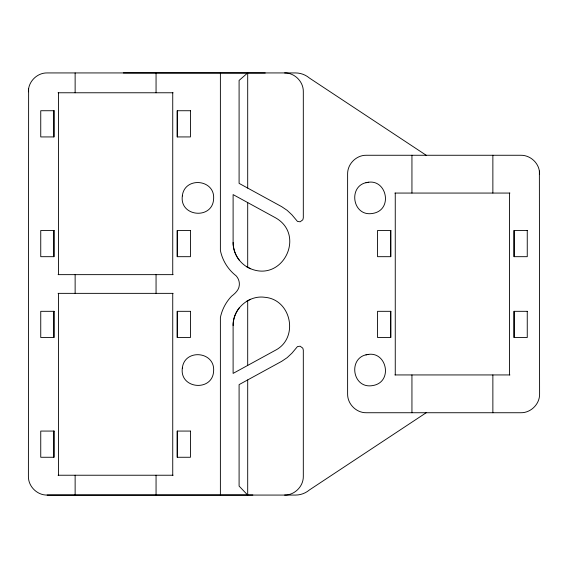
<?xml version="1.0" encoding="UTF-8"?>
<svg xmlns="http://www.w3.org/2000/svg" width="568" height="568" viewBox="0 0 568 568"><rect width="100%" height="100%" fill="white"/><g stroke="black" fill="none" stroke-linecap="round" stroke-linejoin="round"><path stroke-width="0.85" d="M233.107 325.499C232.688 309.169 248.479 294.969 264.738 297.284C291.583 299.428 299.194 338.308 275.132 350.413L233.107 373.403L233.107 325.499C233.185 319.102 235.379 312.826 239.313 307.778M28.4 91.789C28.13 81.735 37.055 72.739 47.108 72.931L295.53 72.931C300.586 72.938 305.605 74.784 309.454 78.072L426.206 155.263M28.627 88.715L28.4 476.353C28.208 486.357 37.112 495.253 47.108 495.069L295.53 495.069C300.586 495.069 305.605 493.216 309.454 489.928L426.206 412.737M246.42 301.438L250.666 299.244M365.955 182.768C386.588 176.897 393.901 210.032 372.729 213.419C351.741 217.267 347.46 183.833 368.738 182.264M365.955 354.915C386.588 349.043 393.901 382.179 372.729 385.565C351.741 389.414 347.46 355.98 368.738 354.411M284.603 495.069C294.607 495.253 303.504 486.357 303.312 476.353L303.312 350.115L302.801 348.156L300.124 346.203L297.476 346.572L291.952 353.147L287.159 357.648L281.7 361.326L239.093 384.628L239.093 486.087L247.698 495.069L247.698 379.921M123.327 72.931L265.27 72.988M58.085 92.769L173.105 92.769M394.895 193.063L509.915 193.063M58.085 274.642L173.105 274.642M58.085 293.358L173.105 293.358M394.895 374.937L509.915 374.937M58.085 475.231L173.105 475.231M47.108 495.069L252.866 495.012M284.603 72.931C294.607 72.747 303.504 81.643 303.312 91.647L303.312 217.885L302.801 219.844L300.124 221.797L297.476 221.428L291.952 214.853L287.159 210.352L281.7 206.674L239.093 183.372L239.093 80.422L247.698 72.931L247.698 188.079M250.666 268.756C283.205 282.246 306.067 234.435 275.132 217.587L233.107 194.597L233.107 242.5C232.972 253.761 240.264 264.525 250.666 268.756L246.42 266.562M239.313 260.222C235.379 255.174 233.185 248.898 233.107 242.5M539.373 171.046C538.081 162.199 529.83 155.149 520.891 155.263L366.332 155.263C356.328 155.078 347.431 163.974 347.616 173.978L347.616 394.022C347.431 404.025 356.328 412.922 366.332 412.737L520.891 412.737C530.888 412.922 539.792 404.025 539.6 394.022L539.373 171.046L539.6 174.163M514.154 230.487L514.154 256.679M514.154 311.321L514.154 337.513M509.546 193.063L509.546 374.937M492.868 155.263L492.868 193.063M492.868 374.937L492.868 412.737M411.942 155.263L411.942 193.063M411.942 374.937L411.942 412.737M395.257 193.063L395.264 374.937M390.656 230.487L390.656 256.679M390.656 311.321L390.656 337.513M247.698 202.577L247.698 267.322M247.698 300.678L247.698 365.423M220.384 72.931L220.384 250.424C222.379 260.421 228.038 269.551 236.103 275.799C238.404 278.249 239.597 281.65 239.341 285.001C239.064 289.943 235.166 293.422 231.531 296.248C225.901 302.148 222.01 309.588 220.384 317.576L220.384 495.069M177.344 110.732L177.344 136.931M177.344 230.487L177.344 256.679M177.344 311.321L177.344 337.513M177.344 431.069L177.344 457.268M172.736 92.769L172.736 274.642M172.736 293.358L172.743 475.231M156.058 72.931L156.058 92.769M156.058 274.642L156.058 293.358M156.058 475.231L156.058 495.069M75.132 72.931L75.132 92.769M75.132 274.642L75.132 293.358M75.132 475.231L75.132 495.069M58.454 92.769L58.454 274.642M58.454 293.358L58.454 475.231M53.846 110.732L53.846 136.931M53.846 230.487L53.846 256.679M53.846 311.321L53.846 337.513M53.846 431.069L53.846 457.268M182.335 195.932C179.381 217.061 212.972 219.922 213.632 198.594C214.881 179.026 184.415 176.435 182.335 195.932M182.335 368.078C179.381 389.208 212.972 392.062 213.632 370.741C214.874 351.173 184.415 348.575 182.335 368.078M54.031 110.732L40.747 110.732L40.747 136.931L54.038 136.931L54.031 110.732M190.443 110.732L177.159 110.732L177.159 136.931L190.443 136.931L190.443 110.732M54.038 230.487L40.747 230.487L40.747 256.679L54.038 256.679L54.031 230.487M190.443 230.487L177.159 230.487L177.159 256.679L190.443 256.679L190.443 230.487M390.841 230.487L377.557 230.487L377.557 256.679L390.841 256.679L390.841 230.487M527.253 230.487L513.962 230.487L513.969 256.679L527.253 256.679L527.253 230.487M54.038 311.321L40.747 311.321L40.747 337.513L54.038 337.513L54.031 311.321M190.443 311.321L177.159 311.321L177.159 337.513L190.443 337.513L190.443 311.321M390.841 311.321L377.557 311.321L377.557 337.513L390.841 337.513L390.841 311.321M527.253 311.321L513.962 311.321L513.969 337.513L527.253 337.513L527.253 311.321M54.038 431.069L40.747 431.069L40.747 457.268L54.038 457.268L54.031 431.069M190.443 431.069L177.159 431.069L177.159 457.268L190.443 457.268L190.443 431.069"/></g></svg>
